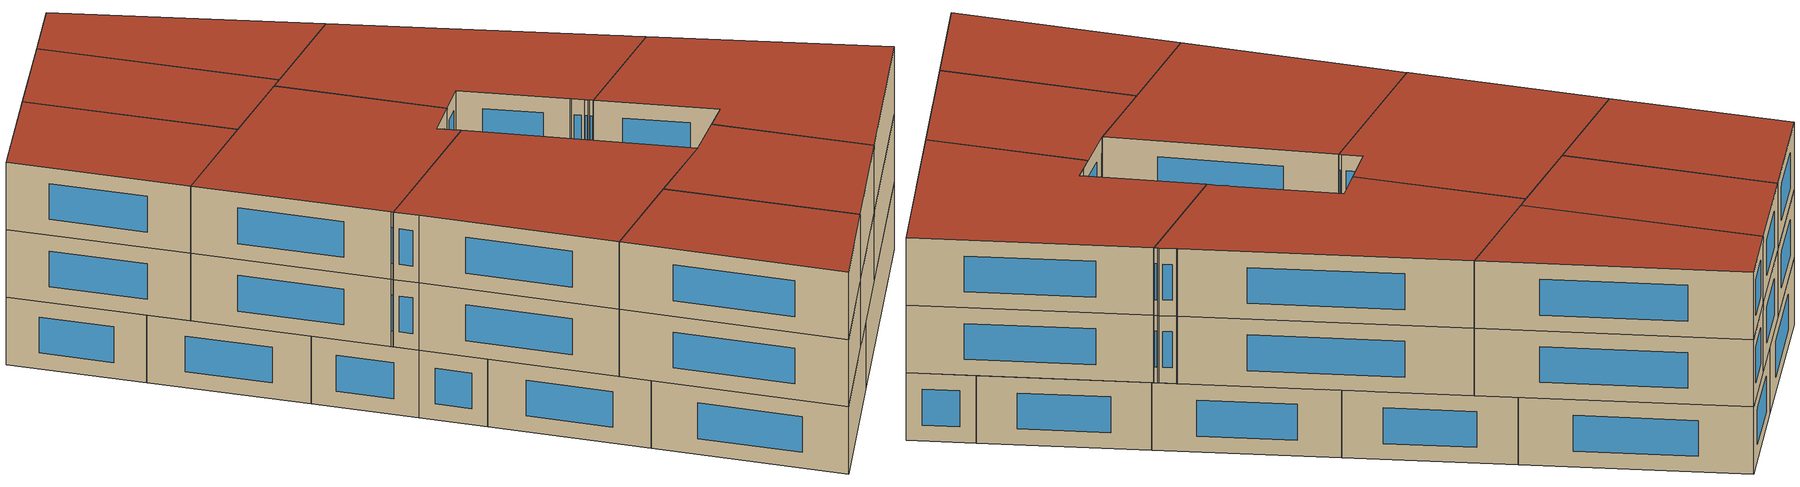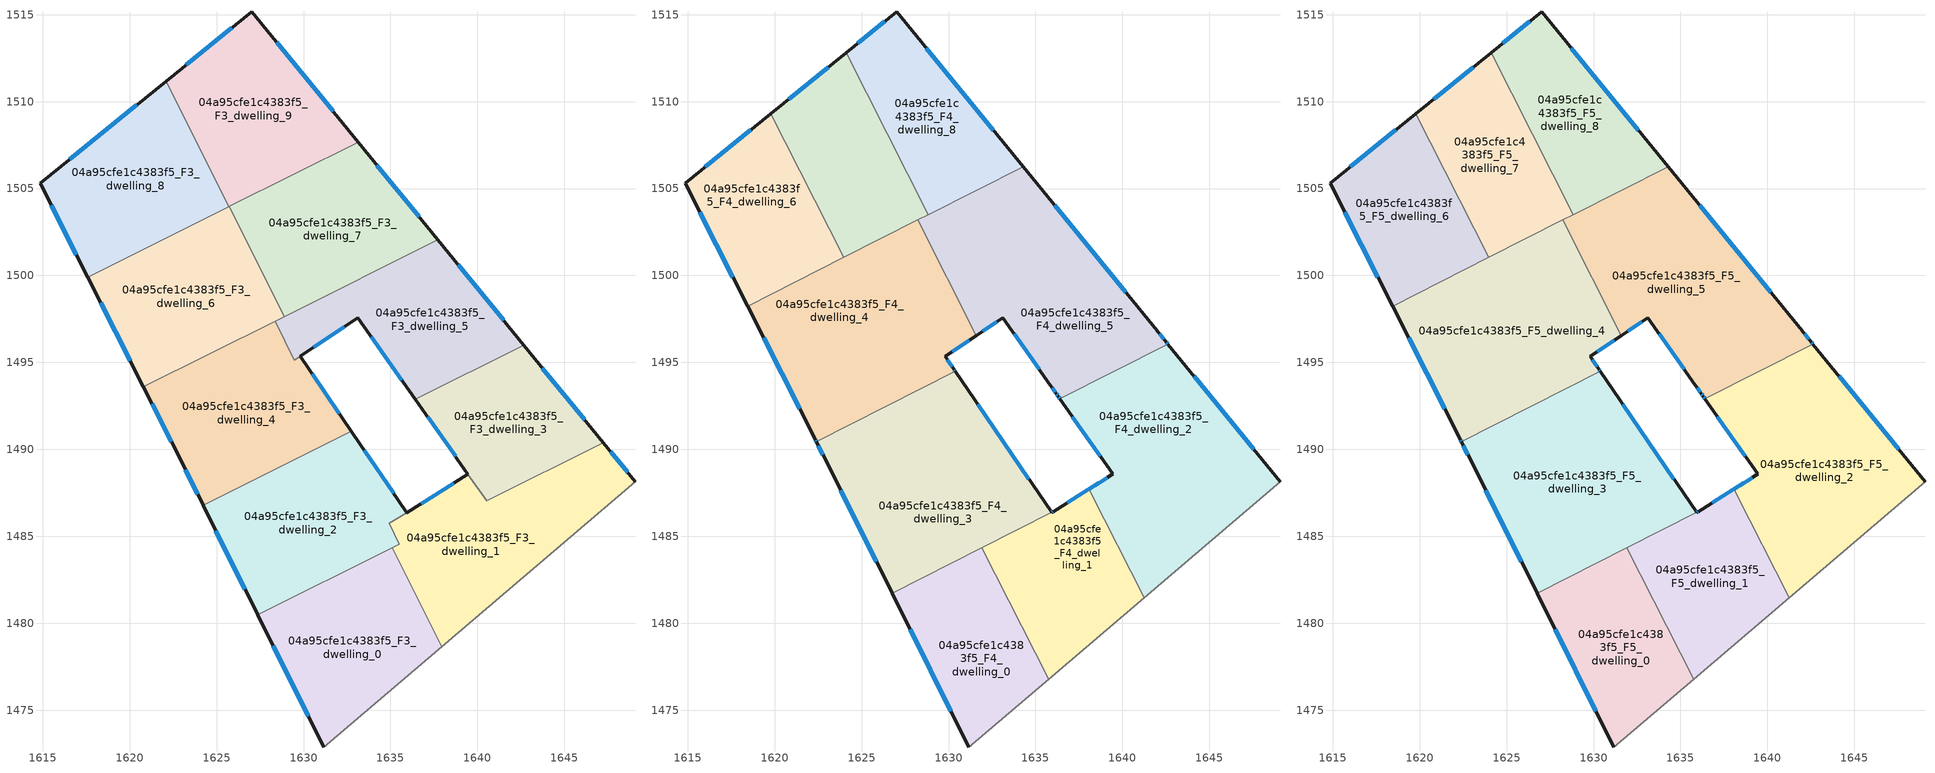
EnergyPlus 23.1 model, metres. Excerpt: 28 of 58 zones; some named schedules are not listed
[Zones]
04a95cfe1c4383f5_F3_dwelling_0
 floor to 04a95cfe1c4383f5_F2_dwelling_0 (EU_floor_Construction): 1635.1,1484.34 1637.94,1478.64 1631.17,1472.86 1627.37,1480.48 z9
 wall outside (EU_wall_Construction): 1627.37,1480.48 1631.17,1472.86 z9:12
 wall to 04a95cfe1c4383f5_F3_dwelling_1 (EU_wall_Construction): 1637.94,1478.64 1635.1,1484.34 z9:12
 wall adiabatic (EU_wall_Construction): 1631.17,1472.86 1637.94,1478.64 z9:12
 wall to 04a95cfe1c4383f5_F3_dwelling_2 (EU_wall_Construction): 1635.1,1484.34 1627.37,1480.48 z9:12
 window (EU_Window_Construction): 1628.27,1478.69 1630.28,1474.65 z9.7:11.3
 ceiling adiabatic (EU_roof_Construction): 1637.94,1478.64 1635.1,1484.34 1632.57,1483.07 1635.76,1476.78 z12
04a95cfe1c4383f5_F3_dwelling_1
 floor to 04a95cfe1c4383f5_F2_dwelling_1 (EU_floor_Construction): 1647.24,1490.39 1649.07,1488.15 1637.94,1478.64 1635.1,1484.34 1635.52,1484.54 1634.93,1485.74 1639.46,1488.58 1640.53,1487.04 z9
 wall outside (EU_wall_Construction): 1649.07,1488.15 1647.24,1490.39 / 1639.46,1488.58 1635.93,1486.36 z9:12
 wall to 04a95cfe1c4383f5_F3_dwelling_3 (EU_wall_Construction): 1647.24,1490.39 1640.53,1487.04 1639.46,1488.58 z9:12
 wall adiabatic (EU_wall_Construction): 1637.94,1478.64 1649.07,1488.15 z9:12
 wall to 04a95cfe1c4383f5_F3_dwelling_2 (EU_wall_Construction): 1635.93,1486.36 1634.93,1485.74 1635.52,1484.54 1635.1,1484.34 z9:12
 window (EU_Window_Construction): 1648.64,1488.67 1647.67,1489.86 / 1638.63,1488.06 1636.76,1486.88 z9.7:11.3
04a95cfe1c4383f5_F3_dwelling_2
 floor to 04a95cfe1c4383f5_F2_dwelling_2 (EU_floor_Construction): 1632.74,1491.04 1635.93,1486.36 1634.93,1485.74 1635.53,1484.55 1627.37,1480.48 1624.22,1486.79 z9
 wall outside (EU_wall_Construction): 1635.93,1486.36 1632.74,1491.04 / 1624.22,1486.79 1627.37,1480.48 z9:12
 wall to 04a95cfe1c4383f5_F3_dwelling_4 (EU_wall_Construction): 1632.74,1491.04 1624.22,1486.79 z9:12
 window (EU_Window_Construction): 1635.18,1487.46 1633.49,1489.94 / 1624.96,1485.31 1626.63,1481.96 z9.7:11.3
04a95cfe1c4383f5_F3_dwelling_3
 floor to 04a95cfe1c4383f5_F2_dwelling_3 (EU_floor_Construction): 1642.67,1495.99 1647.24,1490.39 1640.53,1487.04 1636.43,1492.88 z9
 wall outside (EU_wall_Construction): 1647.24,1490.39 1642.67,1495.99 / 1636.43,1492.88 1639.45,1488.58 z9:12
 wall to 04a95cfe1c4383f5_F3_dwelling_5 (EU_wall_Construction): 1642.67,1495.99 1636.43,1492.88 z9:12
 window (EU_Window_Construction): 1646.17,1491.7 1643.74,1494.68 / 1637.14,1491.87 1638.74,1489.59 z9.7:11.3
04a95cfe1c4383f5_F3_dwelling_4
 floor to 04a95cfe1c4383f5_F2_dwelling_4 (EU_floor_Construction): 1629.8,1495.34 1632.74,1491.04 1624.22,1486.79 1622.9,1489.46 1620.79,1493.6 1628.36,1497.37 1629.48,1495.13 z9
 wall outside (EU_wall_Construction): 1632.74,1491.04 1629.8,1495.34 / 1620.79,1493.6 1622.9,1489.46 1624.22,1486.79 z9:12
 wall to 04a95cfe1c4383f5_F3_dwelling_5 (EU_wall_Construction): 1629.8,1495.34 1629.48,1495.13 1628.36,1497.37 z9:12
 wall to 04a95cfe1c4383f5_F3_dwelling_6 (EU_wall_Construction): 1628.36,1497.37 1620.79,1493.6 z9:12
 window (EU_Window_Construction): 1632.05,1492.05 1630.49,1494.33 / 1623.21,1488.83 1623.91,1487.42 / 1621.29,1492.63 1622.4,1490.43 z9.7:11.3
04a95cfe1c4383f5_F3_dwelling_5
 floor to 04a95cfe1c4383f5_F2_dwelling_5 (EU_floor_Construction): 1637.73,1502.05 1642.67,1495.99 1636.43,1492.88 1633.13,1497.56 1629.48,1495.13 1628.36,1497.37 z9
 wall outside (EU_wall_Construction): 1642.67,1495.99 1637.73,1502.05 / 1629.81,1495.35 1633.13,1497.56 1636.43,1492.88 z9:12
 wall to 04a95cfe1c4383f5_F3_dwelling_7 (EU_wall_Construction): 1637.73,1502.05 1628.89,1497.64 z9:12
 wall to 04a95cfe1c4383f5_F3_dwelling_6 (EU_wall_Construction): 1628.89,1497.64 1628.36,1497.37 z9:12
 window (EU_Window_Construction): 1641.51,1497.41 1638.89,1500.62 / 1633.9,1496.46 1635.65,1493.98 / 1630.59,1495.87 1632.35,1497.04 z9.7:11.3
04a95cfe1c4383f5_F3_dwelling_6
 floor to 04a95cfe1c4383f5_F2_dwelling_6 (EU_floor_Construction): 1625.74,1503.97 1628.89,1497.64 1620.79,1493.6 1617.59,1499.91 z9
 wall outside (EU_wall_Construction): 1617.59,1499.91 1620.79,1493.6 z9:12
 wall to 04a95cfe1c4383f5_F3_dwelling_8 (EU_wall_Construction): 1625.7,1503.96 1617.59,1499.91 z9:12
 wall to 04a95cfe1c4383f5_F3_dwelling_7 (EU_wall_Construction): 1628.89,1497.64 1625.74,1503.97 z9:12
 wall to 04a95cfe1c4383f5_F3_dwelling_9 (EU_wall_Construction): 1625.74,1503.97 1625.7,1503.96 z9:12
 window (EU_Window_Construction): 1618.34,1498.43 1620.04,1495.08 z9.7:11.3
04a95cfe1c4383f5_F3_dwelling_7
 floor to 04a95cfe1c4383f5_F2_dwelling_7 (EU_floor_Construction): 1633.15,1507.67 1637.73,1502.05 1628.89,1497.64 1625.74,1503.97 z9
 wall outside (EU_wall_Construction): 1637.73,1502.05 1633.15,1507.67 z9:12
 wall to 04a95cfe1c4383f5_F3_dwelling_9 (EU_wall_Construction): 1633.15,1507.67 1625.74,1503.97 z9:12
 window (EU_Window_Construction): 1636.66,1503.37 1634.22,1506.35 z9.7:11.3
 ceiling adiabatic (EU_roof_Construction): 1637.73,1502.05 1634.29,1506.27 1628.23,1503.19 1630.61,1498.5 1628.89,1497.64 z12
04a95cfe1c4383f5_F3_dwelling_8
 floor to 04a95cfe1c4383f5_F2_dwelling_8 (EU_floor_Construction): 1622.1,1511.18 1625.7,1503.96 1617.59,1499.91 1614.84,1505.31 z9
 wall outside (EU_wall_Construction): 1622.1,1511.18 1614.84,1505.31 1617.59,1499.91 z9:12
 wall to 04a95cfe1c4383f5_F3_dwelling_9 (EU_wall_Construction): 1625.7,1503.96 1622.1,1511.18 z9:12
 window (EU_Window_Construction): 1615.49,1504.04 1616.94,1501.18 / 1620.4,1509.81 1616.55,1506.69 z9.7:11.3
04a95cfe1c4383f5_F3_dwelling_9
 floor to 04a95cfe1c4383f5_F2_dwelling_9 (EU_floor_Construction): 1627.03,1515.17 1633.15,1507.67 1625.7,1503.96 1622.1,1511.18 z9
 wall outside (EU_wall_Construction): 1633.15,1507.67 1627.03,1515.17 1622.1,1511.18 z9:12
 window (EU_Window_Construction): 1625.87,1514.24 1623.26,1512.12 / 1631.71,1509.43 1628.46,1513.41 z9.7:11.3
04a95cfe1c4383f5_F4_dwelling_0
 floor to 04a95cfe1c4383f5_F3_dwelling_0 (EU_floor_Construction): 1632.57,1483.07 1635.76,1476.78 1631.17,1472.86 1627.37,1480.48 z12
 floor to 04a95cfe1c4383f5_F3_dwelling_2 (EU_floor_Construction): 1631.93,1484.34 1632.57,1483.07 1627.37,1480.48 1626.76,1481.72 z12
 wall outside (EU_wall_Construction): 1626.76,1481.72 1631.17,1472.86 z12:15
 wall to 04a95cfe1c4383f5_F4_dwelling_1 (EU_wall_Construction): 1635.76,1476.78 1631.93,1484.34 z12:15
 wall adiabatic (EU_wall_Construction): 1631.17,1472.86 1635.76,1476.78 z12:15
 wall to 04a95cfe1c4383f5_F4_dwelling_3 (EU_wall_Construction): 1631.93,1484.34 1626.76,1481.72 z12:15
 window (EU_Window_Construction): 1627.79,1479.64 1630.14,1474.94 z12.7:14.3
04a95cfe1c4383f5_F4_dwelling_1
 floor to 04a95cfe1c4383f5_F3_dwelling_1 (EU_floor_Construction): 1638.86,1488.2 1638.09,1487.71 1638.19,1487.51 1641.25,1481.47 1637.94,1478.64 1635.1,1484.34 1635.52,1484.54 1634.93,1485.74 z12
 floor to 04a95cfe1c4383f5_F3_dwelling_2 (EU_floor_Construction): 1635.93,1486.37 1634.93,1485.74 1635.52,1484.54 1632.57,1483.07 1631.93,1484.34 z12
 floor adiabatic (EU_floor_Construction): 1635.52,1484.54 1635.1,1484.34 1637.94,1478.64 1635.76,1476.78 1632.57,1483.07 z12
 wall outside (EU_wall_Construction): 1638.09,1487.71 1639.46,1488.57 / 1639.46,1488.58 1636.02,1486.42 1635.93,1486.36 z12:15
 wall adiabatic (EU_wall_Construction): 1635.76,1476.78 1641.25,1481.47 z12:15
 wall to 04a95cfe1c4383f5_F4_dwelling_2 (EU_wall_Construction): 1641.25,1481.47 1638.19,1487.51 1638.09,1487.71 z12:15
 wall to 04a95cfe1c4383f5_F4_dwelling_3 (EU_wall_Construction): 1635.93,1486.37 1631.93,1484.34 z12:15
 window (EU_Window_Construction): 1638.41,1487.91 1639.14,1488.37 / 1636,1486.41 1635.95,1486.38 / 1638.65,1488.07 1636.83,1486.92 z12.7:14.3
04a95cfe1c4383f5_F4_dwelling_2
 floor to 04a95cfe1c4383f5_F3_dwelling_1 (EU_floor_Construction): 1647.24,1490.39 1649.07,1488.15 1641.25,1481.47 1638.19,1487.51 1638.09,1487.71 1638.88,1488.21 1639.46,1488.58 1640.53,1487.04 z12
 floor to 04a95cfe1c4383f5_F3_dwelling_3 (EU_floor_Construction): 1642.67,1495.99 1647.24,1490.39 1640.53,1487.04 1636.43,1492.88 z12
 floor to 04a95cfe1c4383f5_F3_dwelling_5 (EU_floor_Construction): 1642.62,1496.05 1642.67,1495.99 1636.43,1492.88 1636.41,1492.9 z12
 wall outside (EU_wall_Construction): 1636.41,1492.9 1639.45,1488.58 1638.09,1487.71 / 1649.07,1488.15 1642.62,1496.05 z12:15
 wall to 04a95cfe1c4383f5_F4_dwelling_5 (EU_wall_Construction): 1642.62,1496.05 1636.41,1492.9 z12:15
 wall adiabatic (EU_wall_Construction): 1641.25,1481.47 1649.07,1488.15 z12:15
 window (EU_Window_Construction): 1639.13,1488.38 1638.41,1487.92 / 1637.13,1491.89 1638.74,1489.6 / 1647.55,1490.01 1644.14,1494.2 z12.7:14.3
04a95cfe1c4383f5_F4_dwelling_3
 floor to 04a95cfe1c4383f5_F3_dwelling_4 (EU_floor_Construction): 1630.38,1494.5 1632.74,1491.04 1624.23,1486.8 1622.9,1489.46 1622.4,1490.45 z12
 floor to 04a95cfe1c4383f5_F3_dwelling_2 (EU_floor_Construction): 1632.74,1491.04 1635.93,1486.37 1626.76,1481.72 1624.23,1486.8 z12
 wall outside (EU_wall_Construction): 1622.4,1490.45 1622.9,1489.46 1626.76,1481.72 / 1635.93,1486.37 1630.38,1494.5 z12:15
 wall to 04a95cfe1c4383f5_F4_dwelling_4 (EU_wall_Construction): 1630.38,1494.5 1622.4,1490.45 z12:15
 window (EU_Window_Construction): 1622.51,1490.21 1622.78,1489.69 / 1634.63,1488.28 1631.69,1492.59 / 1623.8,1487.64 1625.85,1483.54 z12.7:14.3
04a95cfe1c4383f5_F4_dwelling_4
 floor to 04a95cfe1c4383f5_F3_dwelling_6 (EU_floor_Construction): 1626.55,1502.34 1628.89,1497.64 1620.79,1493.6 1618.44,1498.23 z12
 floor to 04a95cfe1c4383f5_F3_dwelling_4 (EU_floor_Construction): 1628.36,1497.37 1629.48,1495.13 1629.8,1495.34 1630.33,1494.58 1630.35,1494.54 1630.38,1494.5 1622.4,1490.45 1622.35,1490.53 1620.79,1493.6 z12
 floor to 04a95cfe1c4383f5_F3_dwelling_5 (EU_floor_Construction): 1630.61,1498.5 1631.6,1496.54 1629.48,1495.13 1628.36,1497.37 z12
 floor to 04a95cfe1c4383f5_F3_dwelling_7 (EU_floor_Construction): 1628.23,1503.19 1630.61,1498.5 1628.89,1497.64 1626.55,1502.34 z12
 wall outside (EU_wall_Construction): 1618.44,1498.23 1622.35,1490.53 1622.4,1490.45 / 1630.38,1494.5 1630.33,1494.58 1629.8,1495.34 1631.6,1496.54 z12:15
 wall to 04a95cfe1c4383f5_F4_dwelling_5 (EU_wall_Construction): 1631.6,1496.54 1628.23,1503.19 z12:15
 wall to 04a95cfe1c4383f5_F4_dwelling_6 (EU_wall_Construction): 1623.99,1501.04 1618.44,1498.23 z12:15
 wall to 04a95cfe1c4383f5_F4_dwelling_7 (EU_wall_Construction): 1628.23,1503.19 1623.99,1501.04 z12:15
 window (EU_Window_Construction): 1619.36,1496.42 1621.43,1492.34 / 1630.23,1495.63 1631.18,1496.26 / 1630.2,1494.76 1629.93,1495.16 / 1630.37,1494.52 1630.34,1494.56 / 1622.36,1490.51 1622.39,1490.47 z12.7:14.3
04a95cfe1c4383f5_F4_dwelling_5
 floor to 04a95cfe1c4383f5_F3_dwelling_5 (EU_floor_Construction): 1637.73,1502.05 1642.62,1496.05 1636.41,1492.9 1633.13,1497.56 1631.6,1496.54 1630.61,1498.5 z12
 floor adiabatic (EU_floor_Construction): 1634.29,1506.27 1637.73,1502.05 1630.61,1498.5 1628.23,1503.19 z12
 wall outside (EU_wall_Construction): 1631.6,1496.54 1633.13,1497.56 1635.86,1493.69 1635.89,1493.64 1636.21,1493.19 1636.29,1493.07 1636.32,1493.03 1636.41,1492.9 / 1642.62,1496.05 1642.53,1496.17 1642.49,1496.21 1642.04,1496.77 1642.01,1496.81 1634.29,1506.27 z12:15
 wall to 04a95cfe1c4383f5_F4_dwelling_8 (EU_wall_Construction): 1634.29,1506.27 1628.83,1503.5 z12:15
 wall to 04a95cfe1c4383f5_F4_dwelling_7 (EU_wall_Construction): 1628.83,1503.5 1628.23,1503.19 z12:15
 window (EU_Window_Construction): 1636.23,1493.16 1636.27,1493.1 / 1635.96,1493.54 1636.13,1493.3 / 1633.77,1496.65 1635.22,1494.6 / 1631.96,1496.78 1632.77,1497.32 / 1640.19,1499.03 1636.1,1504.05 / 1642.39,1496.34 1642.15,1496.64 / 1642.6,1496.08 1642.55,1496.14 / 1636.34,1493 1636.39,1492.93 z12.7:14.3
04a95cfe1c4383f5_F4_dwelling_6
 floor to 04a95cfe1c4383f5_F3_dwelling_8 (EU_floor_Construction): 1619.79,1509.31 1623.15,1502.69 1617.59,1499.91 1614.84,1505.31 z12
 floor to 04a95cfe1c4383f5_F3_dwelling_6 (EU_floor_Construction): 1623.15,1502.69 1623.99,1501.04 1618.44,1498.23 1617.59,1499.91 z12
 wall outside (EU_wall_Construction): 1619.79,1509.31 1614.84,1505.31 1618.44,1498.23 z12:15
 wall to 04a95cfe1c4383f5_F4_dwelling_7 (EU_wall_Construction): 1623.99,1501.04 1619.79,1509.31 z12:15
 window (EU_Window_Construction): 1615.69,1503.65 1617.6,1499.89 / 1618.63,1508.37 1616,1506.25 z12.7:14.3
04a95cfe1c4383f5_F4_dwelling_7
 floor to 04a95cfe1c4383f5_F3_dwelling_9 (EU_floor_Construction): 1624.11,1512.81 1628.01,1505.11 1625.7,1503.96 1622.1,1511.18 z12
 floor to 04a95cfe1c4383f5_F3_dwelling_8 (EU_floor_Construction): 1622.1,1511.18 1625.7,1503.96 1623.15,1502.69 1619.79,1509.31 z12
 floor to 04a95cfe1c4383f5_F3_dwelling_6 (EU_floor_Construction): 1625.74,1503.97 1626.55,1502.34 1623.99,1501.04 1623.15,1502.69 z12
 floor to 04a95cfe1c4383f5_F3_dwelling_7 (EU_floor_Construction): 1628.01,1505.11 1628.83,1503.5 1626.55,1502.34 1625.74,1503.97 z12
 wall outside (EU_wall_Construction): 1624.1,1512.81 1619.79,1509.31 z12:15
 wall to 04a95cfe1c4383f5_F4_dwelling_8 (EU_wall_Construction): 1628.83,1503.5 1624.1,1512.81 z12:15
 window (EU_Window_Construction): 1623.09,1511.99 1620.8,1510.13 z12.7:14.3
04a95cfe1c4383f5_F4_dwelling_8
 floor to 04a95cfe1c4383f5_F3_dwelling_7 (EU_floor_Construction): 1633.15,1507.67 1634.29,1506.27 1628.83,1503.5 1628.01,1505.11 z12
 floor to 04a95cfe1c4383f5_F3_dwelling_9 (EU_floor_Construction): 1627.03,1515.17 1633.15,1507.67 1628.01,1505.11 1624.11,1512.81 z12
 wall outside (EU_wall_Construction): 1634.29,1506.27 1627.03,1515.17 1624.1,1512.81 z12:15
 window (EU_Window_Construction): 1626.34,1514.62 1624.79,1513.36 / 1632.58,1508.36 1628.73,1513.08 z12.7:14.3
04a95cfe1c4383f5_F5_dwelling_0
 floor to 04a95cfe1c4383f5_F4_dwelling_0 (EU_floor_Construction): 1631.93,1484.34 1635.76,1476.78 1631.17,1472.86 1626.76,1481.72 z15
 wall outside (EU_wall_Construction): 1626.76,1481.72 1631.17,1472.86 z15:18
 wall to 04a95cfe1c4383f5_F5_dwelling_1 (EU_wall_Construction): 1635.76,1476.78 1631.93,1484.34 z15:18
 wall adiabatic (EU_wall_Construction): 1631.17,1472.86 1635.76,1476.78 z15:18
 wall to 04a95cfe1c4383f5_F5_dwelling_3 (EU_wall_Construction): 1631.93,1484.34 1626.76,1481.72 z15:18
 window (EU_Window_Construction): 1627.79,1479.64 1630.14,1474.94 z15.7:17.3
 roof outside (EU_roof_Construction): 1635.76,1476.78 1631.93,1484.34 1626.76,1481.72 1631.17,1472.86 z18
04a95cfe1c4383f5_F5_dwelling_1
 floor to 04a95cfe1c4383f5_F4_dwelling_1 (EU_floor_Construction): 1639.46,1488.58 1638.09,1487.71 1638.19,1487.51 1641.25,1481.47 1635.76,1476.78 1631.93,1484.34 1635.93,1486.36 1636.02,1486.42 z15
 wall outside (EU_wall_Construction): 1639.46,1488.57 1638.09,1487.71 / 1639.46,1488.58 1636.02,1486.42 1635.93,1486.36 z15:18
 wall adiabatic (EU_wall_Construction): 1635.76,1476.78 1641.25,1481.47 z15:18
 wall to 04a95cfe1c4383f5_F5_dwelling_2 (EU_wall_Construction): 1641.25,1481.47 1638.19,1487.51 1638.09,1487.71 z15:18
 wall to 04a95cfe1c4383f5_F5_dwelling_3 (EU_wall_Construction): 1635.93,1486.37 1631.93,1484.34 z15:18
 window (EU_Window_Construction): 1639.14,1488.37 1638.41,1487.91 / 1636,1486.41 1635.95,1486.38 / 1638.65,1488.07 1636.83,1486.92 z15.7:17.3
 roof outside (EU_roof_Construction): 1641.25,1481.47 1638.19,1487.51 1638.09,1487.71 1639.46,1488.58 1636.02,1486.42 1635.93,1486.36 1631.93,1484.34 1635.76,1476.78 z18
04a95cfe1c4383f5_F5_dwelling_2
 floor to 04a95cfe1c4383f5_F4_dwelling_2 (EU_floor_Construction): 1642.62,1496.05 1649.07,1488.15 1641.25,1481.47 1638.19,1487.51 1638.09,1487.71 1639.45,1488.58 1636.41,1492.9 z15
 wall outside (EU_wall_Construction): 1636.41,1492.9 1639.45,1488.58 1638.09,1487.71 / 1649.07,1488.15 1642.62,1496.05 z15:18
 wall to 04a95cfe1c4383f5_F5_dwelling_5 (EU_wall_Construction): 1642.62,1496.05 1636.41,1492.9 z15:18
 wall adiabatic (EU_wall_Construction): 1641.25,1481.47 1649.07,1488.15 z15:18
 window (EU_Window_Construction): 1639.13,1488.38 1638.41,1487.92 / 1637.13,1491.89 1638.74,1489.6 / 1647.55,1490.01 1644.14,1494.2 z15.7:17.3
 roof outside (EU_roof_Construction): 1649.07,1488.15 1642.62,1496.05 1636.41,1492.9 1639.45,1488.58 1638.09,1487.71 1638.19,1487.51 1641.25,1481.47 z18
04a95cfe1c4383f5_F5_dwelling_3
 floor to 04a95cfe1c4383f5_F4_dwelling_3 (EU_floor_Construction): 1630.38,1494.5 1635.93,1486.37 1626.76,1481.72 1622.9,1489.46 1622.4,1490.45 z15
 wall outside (EU_wall_Construction): 1622.4,1490.45 1622.9,1489.46 1626.76,1481.72 / 1635.93,1486.37 1630.38,1494.5 z15:18
 wall to 04a95cfe1c4383f5_F5_dwelling_4 (EU_wall_Construction): 1630.38,1494.5 1622.4,1490.45 z15:18
 window (EU_Window_Construction): 1622.51,1490.21 1622.78,1489.69 / 1634.63,1488.28 1631.69,1492.59 / 1623.8,1487.64 1625.85,1483.54 z15.7:17.3
 roof outside (EU_roof_Construction): 1635.93,1486.37 1630.38,1494.5 1622.4,1490.45 1622.9,1489.46 1626.76,1481.72 z18
04a95cfe1c4383f5_F5_dwelling_4
 floor to 04a95cfe1c4383f5_F4_dwelling_4 (EU_floor_Construction): 1628.23,1503.19 1631.6,1496.54 1629.8,1495.34 1630.33,1494.58 1630.38,1494.5 1622.4,1490.45 1622.35,1490.53 1618.44,1498.23 z15
 wall outside (EU_wall_Construction): 1618.44,1498.23 1622.35,1490.53 1622.4,1490.45 / 1630.38,1494.5 1630.33,1494.58 1629.8,1495.34 1631.6,1496.54 z15:18
 wall to 04a95cfe1c4383f5_F5_dwelling_5 (EU_wall_Construction): 1631.6,1496.54 1628.23,1503.19 z15:18
 wall to 04a95cfe1c4383f5_F5_dwelling_6 (EU_wall_Construction): 1623.99,1501.04 1618.44,1498.23 z15:18
 wall to 04a95cfe1c4383f5_F5_dwelling_7 (EU_wall_Construction): 1628.23,1503.19 1623.99,1501.04 z15:18
 window (EU_Window_Construction): 1619.36,1496.42 1621.43,1492.34 / 1630.23,1495.63 1631.18,1496.26 / 1630.2,1494.76 1629.93,1495.16 / 1630.37,1494.52 1630.34,1494.56 / 1622.36,1490.51 1622.39,1490.47 z15.7:17.3
 roof outside (EU_roof_Construction): 1630.38,1494.5 1630.33,1494.58 1629.8,1495.34 1631.6,1496.54 1628.23,1503.19 1618.44,1498.23 1622.35,1490.53 1622.4,1490.45 z18
04a95cfe1c4383f5_F5_dwelling_5
 floor to 04a95cfe1c4383f5_F4_dwelling_5 (EU_floor_Construction): 1634.29,1506.27 1642.01,1496.81 1642.04,1496.77 1642.49,1496.21 1642.53,1496.17 1642.62,1496.05 1636.41,1492.9 1636.32,1493.03 1636.29,1493.07 1636.21,1493.19 1635.89,1493.64 1635.86,1493.69 1633.13,1497.56 1631.6,1496.54 1628.23,1503.19 z15
 wall outside (EU_wall_Construction): 1631.6,1496.54 1633.13,1497.56 1635.86,1493.69 1635.89,1493.64 1636.21,1493.19 1636.29,1493.07 1636.32,1493.03 1636.41,1492.9 / 1642.62,1496.05 1642.53,1496.17 1642.49,1496.21 1642.04,1496.77 1642.01,1496.81 1634.29,1506.27 z15:18
 wall to 04a95cfe1c4383f5_F5_dwelling_8 (EU_wall_Construction): 1634.29,1506.27 1628.83,1503.5 z15:18
 wall to 04a95cfe1c4383f5_F5_dwelling_7 (EU_wall_Construction): 1628.83,1503.5 1628.23,1503.19 z15:18
 window (EU_Window_Construction): 1636.23,1493.16 1636.27,1493.1 / 1635.96,1493.54 1636.13,1493.3 / 1633.77,1496.65 1635.22,1494.6 / 1631.96,1496.78 1632.77,1497.32 / 1640.19,1499.03 1636.1,1504.05 / 1642.39,1496.34 1642.15,1496.64 / 1642.6,1496.08 1642.55,1496.14 / 1636.34,1493 1636.39,1492.93 z15.7:17.3
 roof outside (EU_roof_Construction): 1642.62,1496.05 1642.53,1496.17 1642.49,1496.21 1642.04,1496.77 1642.01,1496.81 1634.29,1506.27 1628.23,1503.19 1631.6,1496.54 1633.13,1497.56 1635.86,1493.69 1635.89,1493.64 1636.21,1493.19 1636.29,1493.07 1636.32,1493.03 1636.41,1492.9 z18
04a95cfe1c4383f5_F5_dwelling_6
 floor to 04a95cfe1c4383f5_F4_dwelling_6 (EU_floor_Construction): 1619.79,1509.31 1623.99,1501.04 1618.44,1498.23 1614.84,1505.31 z15
 wall outside (EU_wall_Construction): 1619.79,1509.31 1614.84,1505.31 1618.44,1498.23 z15:18
 wall to 04a95cfe1c4383f5_F5_dwelling_7 (EU_wall_Construction): 1623.99,1501.04 1619.79,1509.31 z15:18
 window (EU_Window_Construction): 1615.69,1503.65 1617.6,1499.89 / 1618.63,1508.37 1616,1506.25 z15.7:17.3
 roof outside (EU_roof_Construction): 1623.99,1501.04 1619.79,1509.31 1614.84,1505.31 1618.44,1498.23 z18
04a95cfe1c4383f5_F5_dwelling_7
 floor to 04a95cfe1c4383f5_F4_dwelling_7 (EU_floor_Construction): 1624.1,1512.81 1628.83,1503.5 1623.99,1501.04 1619.79,1509.31 z15
 wall outside (EU_wall_Construction): 1624.1,1512.81 1619.79,1509.31 z15:18
 wall to 04a95cfe1c4383f5_F5_dwelling_8 (EU_wall_Construction): 1628.83,1503.5 1624.1,1512.81 z15:18
 window (EU_Window_Construction): 1623.09,1511.99 1620.8,1510.13 z15.7:17.3
 roof outside (EU_roof_Construction): 1628.83,1503.5 1624.1,1512.81 1619.79,1509.31 1623.99,1501.04 z18
04a95cfe1c4383f5_F5_dwelling_8
 floor to 04a95cfe1c4383f5_F4_dwelling_8 (EU_floor_Construction): 1627.03,1515.17 1634.29,1506.27 1628.83,1503.5 1624.1,1512.81 z15
 wall outside (EU_wall_Construction): 1634.29,1506.27 1627.03,1515.17 1624.1,1512.81 z15:18
 window (EU_Window_Construction): 1626.34,1514.62 1624.79,1513.36 / 1632.58,1508.36 1628.73,1513.08 z15.7:17.3
 roof outside (EU_roof_Construction): 1634.29,1506.27 1627.03,1515.17 1624.1,1512.81 1628.83,1503.5 z18
[Building]
EU S2 Campaign: North Axis=0; Terrain=City; Solar Distribution=FullExterior
[Site:Location]
Budapest.Ferenc.Liszt.Intl.AP: Latitude=47.437; Longitude=19.256; Time Zone=1; Elevation=185
[SizingPeriod:WeatherFileDays]
AnnualSizingPeriod: Begin Month=1; Begin Day of Month=1; End Month=12; End Day of Month=31; Day of Week for Start Day=Monday; Use Weather File Daylight Saving Period=No; Use Weather File Rain and Snow Indicators=No
[MATERIAL]
EU_InternalMass_Material: Roughness=MediumRough; Thickness=0.1; Conductivity=1; Density=1800; Specific Heat=900; Thermal Absorptance=0.9; Solar Absorptance=0.7; Visible Absorptance=0.7
[MATERIAL:NOMASS] Roughness=MediumRough; Thermal Absorptance=0.9; Solar Absorptance=0.7; Visible Absorptance=0.7
Name | Thermal Resistance
EU_wall_NoMass | 0.832559
EU_roof_NoMass | 1.39638
EU_floor_NoMass | 0.872794
[WINDOWMATERIAL:SIMPLEGLAZINGSYSTEM]
EU_Window_SimpleGlazing: UFactor=2.79869; Solar Heat Gain Coefficient=0.75; Visible Transmittance=0.75
[CONSTRUCTION]
EU_wall_Construction: EU_wall_NoMass
EU_roof_Construction: EU_roof_NoMass
EU_floor_Construction: EU_floor_NoMass
EU_Window_Construction: EU_Window_SimpleGlazing
EU_InternalMass_Construction: EU_InternalMass_Material
[ZONE] Type=1; Multiplier=1; Ceiling Height=autocalculate; Floor Area=autocalculate; Part of Total Floor Area=Yes
Name | Volume
04a95cfe1c4383f5_F3_dwelling_0 | 192.785
04a95cfe1c4383f5_F4_dwelling_0; 04a95cfe1c4383f5_F5_dwelling_0 | 160.664
04a95cfe1c4383f5_F3_dwelling_1 | 218.961
04a95cfe1c4383f5_F4_dwelling_1 | 161.471
04a95cfe1c4383f5_F5_dwelling_1 | 161.407
04a95cfe1c4383f5_F3_dwelling_2 | 206.323
04a95cfe1c4383f5_F4_dwelling_2; 04a95cfe1c4383f5_F5_dwelling_2 | 282.675
04a95cfe1c4383f5_F3_dwelling_3 | 153.13
04a95cfe1c4383f5_F4_dwelling_3; 04a95cfe1c4383f5_F5_dwelling_3 | 281.425
04a95cfe1c4383f5_F3_dwelling_4 | 204.238
04a95cfe1c4383f5_F4_dwelling_4; 04a95cfe1c4383f5_F5_dwelling_4 | 280.115
04a95cfe1c4383f5_F3_dwelling_5 | 181.41
04a95cfe1c4383f5_F4_dwelling_5; 04a95cfe1c4383f5_F5_dwelling_5 | 279.687
04a95cfe1c4383f5_F3_dwelling_6 | 192.795
04a95cfe1c4383f5_F4_dwelling_6; 04a95cfe1c4383f5_F5_dwelling_6 | 160.655
04a95cfe1c4383f5_F3_dwelling_7 | 192.791
04a95cfe1c4383f5_F4_dwelling_7; 04a95cfe1c4383f5_F5_dwelling_7 | 160.661
04a95cfe1c4383f5_F3_dwelling_8 | 192.802
04a95cfe1c4383f5_F4_dwelling_8; 04a95cfe1c4383f5_F5_dwelling_8 | 160.678
04a95cfe1c4383f5_F3_dwelling_9 | 192.799
[INTERNALMASS] Construction=EU_InternalMass_Construction
Name | Zone or ZoneList | Surface Area
04a95cfe1c4383f5_F3_dwelling_0_EU_InternalMass | 04a95cfe1c4383f5_F3_dwelling_0 | 64.2619
04a95cfe1c4383f5_F3_dwelling_1_EU_InternalMass | 04a95cfe1c4383f5_F3_dwelling_1 | 72.9837
04a95cfe1c4383f5_F3_dwelling_2_EU_InternalMass | 04a95cfe1c4383f5_F3_dwelling_2 | 68.7762
04a95cfe1c4383f5_F3_dwelling_3_EU_InternalMass | 04a95cfe1c4383f5_F3_dwelling_3 | 51.0444
04a95cfe1c4383f5_F3_dwelling_4_EU_InternalMass | 04a95cfe1c4383f5_F3_dwelling_4 | 68.0792
04a95cfe1c4383f5_F3_dwelling_5_EU_InternalMass | 04a95cfe1c4383f5_F3_dwelling_5 | 60.4685
04a95cfe1c4383f5_F3_dwelling_6_EU_InternalMass | 04a95cfe1c4383f5_F3_dwelling_6 | 64.2647
04a95cfe1c4383f5_F3_dwelling_7_EU_InternalMass | 04a95cfe1c4383f5_F3_dwelling_7 | 64.2639
04a95cfe1c4383f5_F3_dwelling_8_EU_InternalMass | 04a95cfe1c4383f5_F3_dwelling_8 | 64.2675
04a95cfe1c4383f5_F3_dwelling_9_EU_InternalMass | 04a95cfe1c4383f5_F3_dwelling_9 | 64.2663
04a95cfe1c4383f5_F4_dwelling_0_EU_InternalMass | 04a95cfe1c4383f5_F4_dwelling_0 | 53.5544
04a95cfe1c4383f5_F4_dwelling_1_EU_InternalMass | 04a95cfe1c4383f5_F4_dwelling_1 | 53.8289
04a95cfe1c4383f5_F4_dwelling_2_EU_InternalMass | 04a95cfe1c4383f5_F4_dwelling_2 | 94.2209
04a95cfe1c4383f5_F4_dwelling_3_EU_InternalMass | 04a95cfe1c4383f5_F4_dwelling_3 | 93.806
04a95cfe1c4383f5_F4_dwelling_4_EU_InternalMass | 04a95cfe1c4383f5_F4_dwelling_4 | 93.3695
04a95cfe1c4383f5_F4_dwelling_5_EU_InternalMass | 04a95cfe1c4383f5_F4_dwelling_5 | 93.2325
04a95cfe1c4383f5_F4_dwelling_6_EU_InternalMass | 04a95cfe1c4383f5_F4_dwelling_6 | 53.5516
04a95cfe1c4383f5_F4_dwelling_7_EU_InternalMass | 04a95cfe1c4383f5_F4_dwelling_7 | 53.5538
04a95cfe1c4383f5_F4_dwelling_8_EU_InternalMass | 04a95cfe1c4383f5_F4_dwelling_8 | 53.5591
04a95cfe1c4383f5_F5_dwelling_0_EU_InternalMass | 04a95cfe1c4383f5_F5_dwelling_0 | 53.5544
04a95cfe1c4383f5_F5_dwelling_1_EU_InternalMass | 04a95cfe1c4383f5_F5_dwelling_1 | 53.8289
04a95cfe1c4383f5_F5_dwelling_2_EU_InternalMass | 04a95cfe1c4383f5_F5_dwelling_2 | 94.2209
04a95cfe1c4383f5_F5_dwelling_3_EU_InternalMass | 04a95cfe1c4383f5_F5_dwelling_3 | 93.806
04a95cfe1c4383f5_F5_dwelling_4_EU_InternalMass | 04a95cfe1c4383f5_F5_dwelling_4 | 93.3695
04a95cfe1c4383f5_F5_dwelling_5_EU_InternalMass | 04a95cfe1c4383f5_F5_dwelling_5 | 93.2325
04a95cfe1c4383f5_F5_dwelling_6_EU_InternalMass | 04a95cfe1c4383f5_F5_dwelling_6 | 53.5516
04a95cfe1c4383f5_F5_dwelling_7_EU_InternalMass | 04a95cfe1c4383f5_F5_dwelling_7 | 53.5538
04a95cfe1c4383f5_F5_dwelling_8_EU_InternalMass | 04a95cfe1c4383f5_F5_dwelling_8 | 53.5591
[OTHEREQUIPMENT] Fuel Type=Electricity; Design Level Calculation Method=Watts/Area; Power per Zone Floor Area=1; Fraction Latent=0; Fraction Radiant=0; Fraction Lost=0; Carbon Dioxide Generation Rate=0; EndUse Subcategory=EU_Step8_InternalGains
Name | Zone or ZoneList or Space or SpaceList | Schedule
EU_Step8_InternalGain_04a95cfe1c4383f5_F3_dwelling_0_f000 | 04a95cfe1c4383f5_F3_dwelling_0 | EU_Step8_GainSchedule_04a95cfe1c4383f5_F3_dwelling_0_f000
EU_Step8_InternalGain_04a95cfe1c4383f5_F3_dwelling_1_f000 | 04a95cfe1c4383f5_F3_dwelling_1 | EU_Step8_GainSchedule_04a95cfe1c4383f5_F3_dwelling_1_f000
EU_Step8_InternalGain_04a95cfe1c4383f5_F3_dwelling_2_f000 | 04a95cfe1c4383f5_F3_dwelling_2 | EU_Step8_GainSchedule_04a95cfe1c4383f5_F3_dwelling_2_f000
EU_Step8_InternalGain_04a95cfe1c4383f5_F3_dwelling_3_f000 | 04a95cfe1c4383f5_F3_dwelling_3 | EU_Step8_GainSchedule_04a95cfe1c4383f5_F3_dwelling_3_f000
EU_Step8_InternalGain_04a95cfe1c4383f5_F3_dwelling_4_f000 | 04a95cfe1c4383f5_F3_dwelling_4 | EU_Step8_GainSchedule_04a95cfe1c4383f5_F3_dwelling_4_f000
EU_Step8_InternalGain_04a95cfe1c4383f5_F3_dwelling_5_f000 | 04a95cfe1c4383f5_F3_dwelling_5 | EU_Step8_GainSchedule_04a95cfe1c4383f5_F3_dwelling_5_f000
EU_Step8_InternalGain_04a95cfe1c4383f5_F3_dwelling_6_f000 | 04a95cfe1c4383f5_F3_dwelling_6 | EU_Step8_GainSchedule_04a95cfe1c4383f5_F3_dwelling_6_f000
EU_Step8_InternalGain_04a95cfe1c4383f5_F3_dwelling_7_f000 | 04a95cfe1c4383f5_F3_dwelling_7 | EU_Step8_GainSchedule_04a95cfe1c4383f5_F3_dwelling_7_f000
EU_Step8_InternalGain_04a95cfe1c4383f5_F3_dwelling_8_f000 | 04a95cfe1c4383f5_F3_dwelling_8 | EU_Step8_GainSchedule_04a95cfe1c4383f5_F3_dwelling_8_f000
EU_Step8_InternalGain_04a95cfe1c4383f5_F3_dwelling_9_f000 | 04a95cfe1c4383f5_F3_dwelling_9 | EU_Step8_GainSchedule_04a95cfe1c4383f5_F3_dwelling_9_f000
EU_Step8_InternalGain_04a95cfe1c4383f5_F4_dwelling_0_f000 | 04a95cfe1c4383f5_F4_dwelling_0 | EU_Step8_GainSchedule_04a95cfe1c4383f5_F4_dwelling_0_f000
EU_Step8_InternalGain_04a95cfe1c4383f5_F4_dwelling_1_f000 | 04a95cfe1c4383f5_F4_dwelling_1 | EU_Step8_GainSchedule_04a95cfe1c4383f5_F4_dwelling_1_f000
EU_Step8_InternalGain_04a95cfe1c4383f5_F4_dwelling_2_f000 | 04a95cfe1c4383f5_F4_dwelling_2 | EU_Step8_GainSchedule_04a95cfe1c4383f5_F4_dwelling_2_f000
EU_Step8_InternalGain_04a95cfe1c4383f5_F4_dwelling_3_f000 | 04a95cfe1c4383f5_F4_dwelling_3 | EU_Step8_GainSchedule_04a95cfe1c4383f5_F4_dwelling_3_f000
EU_Step8_InternalGain_04a95cfe1c4383f5_F4_dwelling_4_f000 | 04a95cfe1c4383f5_F4_dwelling_4 | EU_Step8_GainSchedule_04a95cfe1c4383f5_F4_dwelling_4_f000
EU_Step8_InternalGain_04a95cfe1c4383f5_F4_dwelling_5_f000 | 04a95cfe1c4383f5_F4_dwelling_5 | EU_Step8_GainSchedule_04a95cfe1c4383f5_F4_dwelling_5_f000
EU_Step8_InternalGain_04a95cfe1c4383f5_F4_dwelling_6_f000 | 04a95cfe1c4383f5_F4_dwelling_6 | EU_Step8_GainSchedule_04a95cfe1c4383f5_F4_dwelling_6_f000
EU_Step8_InternalGain_04a95cfe1c4383f5_F4_dwelling_7_f000 | 04a95cfe1c4383f5_F4_dwelling_7 | EU_Step8_GainSchedule_04a95cfe1c4383f5_F4_dwelling_7_f000
EU_Step8_InternalGain_04a95cfe1c4383f5_F4_dwelling_8_f000 | 04a95cfe1c4383f5_F4_dwelling_8 | EU_Step8_GainSchedule_04a95cfe1c4383f5_F4_dwelling_8_f000
EU_Step8_InternalGain_04a95cfe1c4383f5_F5_dwelling_0_f000 | 04a95cfe1c4383f5_F5_dwelling_0 | EU_Step8_GainSchedule_04a95cfe1c4383f5_F5_dwelling_0_f000
EU_Step8_InternalGain_04a95cfe1c4383f5_F5_dwelling_1_f000 | 04a95cfe1c4383f5_F5_dwelling_1 | EU_Step8_GainSchedule_04a95cfe1c4383f5_F5_dwelling_1_f000
EU_Step8_InternalGain_04a95cfe1c4383f5_F5_dwelling_2_f000 | 04a95cfe1c4383f5_F5_dwelling_2 | EU_Step8_GainSchedule_04a95cfe1c4383f5_F5_dwelling_2_f000
EU_Step8_InternalGain_04a95cfe1c4383f5_F5_dwelling_3_f000 | 04a95cfe1c4383f5_F5_dwelling_3 | EU_Step8_GainSchedule_04a95cfe1c4383f5_F5_dwelling_3_f000
EU_Step8_InternalGain_04a95cfe1c4383f5_F5_dwelling_4_f000 | 04a95cfe1c4383f5_F5_dwelling_4 | EU_Step8_GainSchedule_04a95cfe1c4383f5_F5_dwelling_4_f000
EU_Step8_InternalGain_04a95cfe1c4383f5_F5_dwelling_5_f000 | 04a95cfe1c4383f5_F5_dwelling_5 | EU_Step8_GainSchedule_04a95cfe1c4383f5_F5_dwelling_5_f000
EU_Step8_InternalGain_04a95cfe1c4383f5_F5_dwelling_6_f000 | 04a95cfe1c4383f5_F5_dwelling_6 | EU_Step8_GainSchedule_04a95cfe1c4383f5_F5_dwelling_6_f000
EU_Step8_InternalGain_04a95cfe1c4383f5_F5_dwelling_7_f000 | 04a95cfe1c4383f5_F5_dwelling_7 | EU_Step8_GainSchedule_04a95cfe1c4383f5_F5_dwelling_7_f000
EU_Step8_InternalGain_04a95cfe1c4383f5_F5_dwelling_8_f000 | 04a95cfe1c4383f5_F5_dwelling_8 | EU_Step8_GainSchedule_04a95cfe1c4383f5_F5_dwelling_8_f000
[ZONEVENTILATION:DESIGNFLOWRATE] Schedule=EU_AlwaysOn; Design Flow Rate Calculation Method=AirChanges/Hour; Air Changes per Hour=0.475469; Ventilation Type=Natural; Fan Pressure Rise=0; Fan Total Efficiency=1; Constant Term Coefficient=1; Temperature Term Coefficient=0; Velocity Term Coefficient=0; Velocity Squared Term Coefficient=0; Minimum Indoor Temperature=-100; Maximum Indoor Temperature=100; Delta Temperature=-100; Minimum Outdoor Temperature=-100; Maximum Outdoor Temperature=100; Maximum Wind Speed=40
Name | Zone or ZoneList or Space or SpaceList
EU_ConstantAir_04a95cfe1c4383f5_F3_dwelling_0 | 04a95cfe1c4383f5_F3_dwelling_0
EU_ConstantAir_04a95cfe1c4383f5_F3_dwelling_1 | 04a95cfe1c4383f5_F3_dwelling_1
EU_ConstantAir_04a95cfe1c4383f5_F3_dwelling_2 | 04a95cfe1c4383f5_F3_dwelling_2
EU_ConstantAir_04a95cfe1c4383f5_F3_dwelling_3 | 04a95cfe1c4383f5_F3_dwelling_3
EU_ConstantAir_04a95cfe1c4383f5_F3_dwelling_4 | 04a95cfe1c4383f5_F3_dwelling_4
EU_ConstantAir_04a95cfe1c4383f5_F3_dwelling_5 | 04a95cfe1c4383f5_F3_dwelling_5
EU_ConstantAir_04a95cfe1c4383f5_F3_dwelling_6 | 04a95cfe1c4383f5_F3_dwelling_6
EU_ConstantAir_04a95cfe1c4383f5_F3_dwelling_7 | 04a95cfe1c4383f5_F3_dwelling_7
EU_ConstantAir_04a95cfe1c4383f5_F3_dwelling_8 | 04a95cfe1c4383f5_F3_dwelling_8
EU_ConstantAir_04a95cfe1c4383f5_F3_dwelling_9 | 04a95cfe1c4383f5_F3_dwelling_9
EU_ConstantAir_04a95cfe1c4383f5_F4_dwelling_0 | 04a95cfe1c4383f5_F4_dwelling_0
EU_ConstantAir_04a95cfe1c4383f5_F4_dwelling_1 | 04a95cfe1c4383f5_F4_dwelling_1
EU_ConstantAir_04a95cfe1c4383f5_F4_dwelling_2 | 04a95cfe1c4383f5_F4_dwelling_2
EU_ConstantAir_04a95cfe1c4383f5_F4_dwelling_3 | 04a95cfe1c4383f5_F4_dwelling_3
EU_ConstantAir_04a95cfe1c4383f5_F4_dwelling_4 | 04a95cfe1c4383f5_F4_dwelling_4
EU_ConstantAir_04a95cfe1c4383f5_F4_dwelling_5 | 04a95cfe1c4383f5_F4_dwelling_5
EU_ConstantAir_04a95cfe1c4383f5_F4_dwelling_6 | 04a95cfe1c4383f5_F4_dwelling_6
EU_ConstantAir_04a95cfe1c4383f5_F4_dwelling_7 | 04a95cfe1c4383f5_F4_dwelling_7
EU_ConstantAir_04a95cfe1c4383f5_F4_dwelling_8 | 04a95cfe1c4383f5_F4_dwelling_8
EU_ConstantAir_04a95cfe1c4383f5_F5_dwelling_0 | 04a95cfe1c4383f5_F5_dwelling_0
EU_ConstantAir_04a95cfe1c4383f5_F5_dwelling_1 | 04a95cfe1c4383f5_F5_dwelling_1
EU_ConstantAir_04a95cfe1c4383f5_F5_dwelling_2 | 04a95cfe1c4383f5_F5_dwelling_2
EU_ConstantAir_04a95cfe1c4383f5_F5_dwelling_3 | 04a95cfe1c4383f5_F5_dwelling_3
EU_ConstantAir_04a95cfe1c4383f5_F5_dwelling_4 | 04a95cfe1c4383f5_F5_dwelling_4
EU_ConstantAir_04a95cfe1c4383f5_F5_dwelling_5 | 04a95cfe1c4383f5_F5_dwelling_5
EU_ConstantAir_04a95cfe1c4383f5_F5_dwelling_6 | 04a95cfe1c4383f5_F5_dwelling_6
EU_ConstantAir_04a95cfe1c4383f5_F5_dwelling_7 | 04a95cfe1c4383f5_F5_dwelling_7
EU_ConstantAir_04a95cfe1c4383f5_F5_dwelling_8 | 04a95cfe1c4383f5_F5_dwelling_8
[HVACTEMPLATE:ZONE:IDEALLOADSAIRSYSTEM] System Availability Schedule=EU_AlwaysOn; Maximum Heating Supply Air Temperature=50; Minimum Cooling Supply Air Temperature=13; Maximum Heating Supply Air Humidity Ratio=0.0156; Minimum Cooling Supply Air Humidity Ratio=0.0077; Heating Limit=NoLimit; Cooling Limit=NoLimit; Heating Availability Schedule=EU_AlwaysOn; Cooling Availability Schedule=EU_CoolingOff; Dehumidification Control Type=ConstantSensibleHeatRatio; Cooling Sensible Heat Ratio=0.7; Dehumidification Setpoint=60; Humidification Control Type=None; Humidification Setpoint=30; Outdoor Air Method=None; Outdoor Air Flow Rate per Person=0.00944; Outdoor Air Flow Rate per Zone Floor Area=0; Outdoor Air Flow Rate per Zone=0; Demand Controlled Ventilation Type=None; Outdoor Air Economizer Type=NoEconomizer; Heat Recovery Type=None; Sensible Heat Recovery Effectiveness=0.7; Latent Heat Recovery Effectiveness=0.65
Name | Template Thermostat
04a95cfe1c4383f5_F3_dwelling_0 | EU_HeatOnly_04a95cfe1c4383f5_F3_dwelling_0
04a95cfe1c4383f5_F3_dwelling_1 | EU_HeatOnly_04a95cfe1c4383f5_F3_dwelling_1
04a95cfe1c4383f5_F3_dwelling_2 | EU_HeatOnly_04a95cfe1c4383f5_F3_dwelling_2
04a95cfe1c4383f5_F3_dwelling_3 | EU_HeatOnly_04a95cfe1c4383f5_F3_dwelling_3
04a95cfe1c4383f5_F3_dwelling_4 | EU_HeatOnly_04a95cfe1c4383f5_F3_dwelling_4
04a95cfe1c4383f5_F3_dwelling_5 | EU_HeatOnly_04a95cfe1c4383f5_F3_dwelling_5
04a95cfe1c4383f5_F3_dwelling_6 | EU_HeatOnly_04a95cfe1c4383f5_F3_dwelling_6
04a95cfe1c4383f5_F3_dwelling_7 | EU_HeatOnly_04a95cfe1c4383f5_F3_dwelling_7
04a95cfe1c4383f5_F3_dwelling_8 | EU_HeatOnly_04a95cfe1c4383f5_F3_dwelling_8
04a95cfe1c4383f5_F3_dwelling_9 | EU_HeatOnly_04a95cfe1c4383f5_F3_dwelling_9
04a95cfe1c4383f5_F4_dwelling_0 | EU_HeatOnly_04a95cfe1c4383f5_F4_dwelling_0
04a95cfe1c4383f5_F4_dwelling_1 | EU_HeatOnly_04a95cfe1c4383f5_F4_dwelling_1
04a95cfe1c4383f5_F4_dwelling_2 | EU_HeatOnly_04a95cfe1c4383f5_F4_dwelling_2
04a95cfe1c4383f5_F4_dwelling_3 | EU_HeatOnly_04a95cfe1c4383f5_F4_dwelling_3
04a95cfe1c4383f5_F4_dwelling_4 | EU_HeatOnly_04a95cfe1c4383f5_F4_dwelling_4
04a95cfe1c4383f5_F4_dwelling_5 | EU_HeatOnly_04a95cfe1c4383f5_F4_dwelling_5
04a95cfe1c4383f5_F4_dwelling_6 | EU_HeatOnly_04a95cfe1c4383f5_F4_dwelling_6
04a95cfe1c4383f5_F4_dwelling_7 | EU_HeatOnly_04a95cfe1c4383f5_F4_dwelling_7
04a95cfe1c4383f5_F4_dwelling_8 | EU_HeatOnly_04a95cfe1c4383f5_F4_dwelling_8
04a95cfe1c4383f5_F5_dwelling_0 | EU_HeatOnly_04a95cfe1c4383f5_F5_dwelling_0
04a95cfe1c4383f5_F5_dwelling_1 | EU_HeatOnly_04a95cfe1c4383f5_F5_dwelling_1
04a95cfe1c4383f5_F5_dwelling_2 | EU_HeatOnly_04a95cfe1c4383f5_F5_dwelling_2
04a95cfe1c4383f5_F5_dwelling_3 | EU_HeatOnly_04a95cfe1c4383f5_F5_dwelling_3
04a95cfe1c4383f5_F5_dwelling_4 | EU_HeatOnly_04a95cfe1c4383f5_F5_dwelling_4
04a95cfe1c4383f5_F5_dwelling_5 | EU_HeatOnly_04a95cfe1c4383f5_F5_dwelling_5
04a95cfe1c4383f5_F5_dwelling_6 | EU_HeatOnly_04a95cfe1c4383f5_F5_dwelling_6
04a95cfe1c4383f5_F5_dwelling_7 | EU_HeatOnly_04a95cfe1c4383f5_F5_dwelling_7
04a95cfe1c4383f5_F5_dwelling_8 | EU_HeatOnly_04a95cfe1c4383f5_F5_dwelling_8
[SIZING:ZONE] Zone Cooling Design Supply Air Temperature Input Method=SupplyAirTemperature; Zone Cooling Design Supply Air Temperature=13; Zone Heating Design Supply Air Temperature Input Method=SupplyAirTemperature; Zone Heating Design Supply Air Temperature=50; Zone Cooling Design Supply Air Humidity Ratio=0.008; Zone Heating Design Supply Air Humidity Ratio=0.008; Cooling Design Air Flow Method=DesignDay; Cooling Design Air Flow Rate=0; Cooling Minimum Air Flow per Zone Floor Area=0.000762; Cooling Minimum Air Flow=0; Cooling Minimum Air Flow Fraction=0.2; Heating Design Air Flow Method=DesignDay; Heating Design Air Flow Rate=0; Heating Maximum Air Flow per Zone Floor Area=0.002032; Heating Maximum Air Flow=0.141576; Heating Maximum Air Flow Fraction=0.3; Account for Dedicated Outdoor Air System=No; Dedicated Outdoor Air System Control Strategy=NeutralSupplyAir; Dedicated Outdoor Air Low Setpoint Temperature for Design=autosize; Dedicated Outdoor Air High Setpoint Temperature for Design=autosize; Zone Load Sizing Method=Sensible Load Only No Latent Load; Zone Latent Cooling Design Supply Air Humidity Ratio Input Method=HumidityRatioDifference; Zone Cooling Design Supply Air Humidity Ratio Difference=0.005; Zone Latent Heating Design Supply Air Humidity Ratio Input Method=HumidityRatioDifference; Zone Humidification Design Supply Air Humidity Ratio Difference=0.005
04a95cfe1c4383f5_F3_dwelling_0; 04a95cfe1c4383f5_F3_dwelling_1; 04a95cfe1c4383f5_F3_dwelling_2; 04a95cfe1c4383f5_F3_dwelling_3; 04a95cfe1c4383f5_F3_dwelling_4; 04a95cfe1c4383f5_F3_dwelling_5; 04a95cfe1c4383f5_F3_dwelling_6; 04a95cfe1c4383f5_F3_dwelling_7; 04a95cfe1c4383f5_F3_dwelling_8; 04a95cfe1c4383f5_F3_dwelling_9; 04a95cfe1c4383f5_F4_dwelling_0; 04a95cfe1c4383f5_F4_dwelling_1; 04a95cfe1c4383f5_F4_dwelling_2; 04a95cfe1c4383f5_F4_dwelling_3; 04a95cfe1c4383f5_F4_dwelling_4; 04a95cfe1c4383f5_F4_dwelling_5; 04a95cfe1c4383f5_F4_dwelling_6; 04a95cfe1c4383f5_F4_dwelling_7; 04a95cfe1c4383f5_F4_dwelling_8; 04a95cfe1c4383f5_F5_dwelling_0; 04a95cfe1c4383f5_F5_dwelling_1; 04a95cfe1c4383f5_F5_dwelling_2; 04a95cfe1c4383f5_F5_dwelling_3; 04a95cfe1c4383f5_F5_dwelling_4; 04a95cfe1c4383f5_F5_dwelling_5; 04a95cfe1c4383f5_F5_dwelling_6; 04a95cfe1c4383f5_F5_dwelling_7; 04a95cfe1c4383f5_F5_dwelling_8
[SCHEDULE:FILE] Column Number=1; Rows to Skip at Top=0; Number of Hours of Data=8760; Column Separator=Comma; Interpolate to Timestep=No; Minutes per Item=60; Adjust Schedule for Daylight Savings=Yes
Name | File
EU_Step8_GainSchedule_04a95cfe1c4383f5_F3_dwelling_0_f000 | ../../schedules/04a95cfe1c4383f5/04a95cfe1c4383f5_F3_dwelling_0_f000_gain.csv
EU_Step8_GainSchedule_04a95cfe1c4383f5_F3_dwelling_1_f000 | ../../schedules/04a95cfe1c4383f5/04a95cfe1c4383f5_F3_dwelling_1_f000_gain.csv
EU_Step8_GainSchedule_04a95cfe1c4383f5_F3_dwelling_2_f000 | ../../schedules/04a95cfe1c4383f5/04a95cfe1c4383f5_F3_dwelling_2_f000_gain.csv
EU_Step8_GainSchedule_04a95cfe1c4383f5_F3_dwelling_3_f000 | ../../schedules/04a95cfe1c4383f5/04a95cfe1c4383f5_F3_dwelling_3_f000_gain.csv
EU_Step8_GainSchedule_04a95cfe1c4383f5_F3_dwelling_4_f000 | ../../schedules/04a95cfe1c4383f5/04a95cfe1c4383f5_F3_dwelling_4_f000_gain.csv
EU_Step8_GainSchedule_04a95cfe1c4383f5_F3_dwelling_5_f000 | ../../schedules/04a95cfe1c4383f5/04a95cfe1c4383f5_F3_dwelling_5_f000_gain.csv
EU_Step8_GainSchedule_04a95cfe1c4383f5_F3_dwelling_6_f000 | ../../schedules/04a95cfe1c4383f5/04a95cfe1c4383f5_F3_dwelling_6_f000_gain.csv
EU_Step8_GainSchedule_04a95cfe1c4383f5_F3_dwelling_7_f000 | ../../schedules/04a95cfe1c4383f5/04a95cfe1c4383f5_F3_dwelling_7_f000_gain.csv
EU_Step8_GainSchedule_04a95cfe1c4383f5_F3_dwelling_8_f000 | ../../schedules/04a95cfe1c4383f5/04a95cfe1c4383f5_F3_dwelling_8_f000_gain.csv
EU_Step8_GainSchedule_04a95cfe1c4383f5_F3_dwelling_9_f000 | ../../schedules/04a95cfe1c4383f5/04a95cfe1c4383f5_F3_dwelling_9_f000_gain.csv
EU_Step8_GainSchedule_04a95cfe1c4383f5_F4_dwelling_0_f000 | ../../schedules/04a95cfe1c4383f5/04a95cfe1c4383f5_F4_dwelling_0_f000_gain.csv
EU_Step8_GainSchedule_04a95cfe1c4383f5_F4_dwelling_1_f000 | ../../schedules/04a95cfe1c4383f5/04a95cfe1c4383f5_F4_dwelling_1_f000_gain.csv
EU_Step8_GainSchedule_04a95cfe1c4383f5_F4_dwelling_2_f000 | ../../schedules/04a95cfe1c4383f5/04a95cfe1c4383f5_F4_dwelling_2_f000_gain.csv
EU_Step8_GainSchedule_04a95cfe1c4383f5_F4_dwelling_3_f000 | ../../schedules/04a95cfe1c4383f5/04a95cfe1c4383f5_F4_dwelling_3_f000_gain.csv
EU_Step8_GainSchedule_04a95cfe1c4383f5_F4_dwelling_4_f000 | ../../schedules/04a95cfe1c4383f5/04a95cfe1c4383f5_F4_dwelling_4_f000_gain.csv
EU_Step8_GainSchedule_04a95cfe1c4383f5_F4_dwelling_5_f000 | ../../schedules/04a95cfe1c4383f5/04a95cfe1c4383f5_F4_dwelling_5_f000_gain.csv
EU_Step8_GainSchedule_04a95cfe1c4383f5_F4_dwelling_6_f000 | ../../schedules/04a95cfe1c4383f5/04a95cfe1c4383f5_F4_dwelling_6_f000_gain.csv
EU_Step8_GainSchedule_04a95cfe1c4383f5_F4_dwelling_7_f000 | ../../schedules/04a95cfe1c4383f5/04a95cfe1c4383f5_F4_dwelling_7_f000_gain.csv
EU_Step8_GainSchedule_04a95cfe1c4383f5_F4_dwelling_8_f000 | ../../schedules/04a95cfe1c4383f5/04a95cfe1c4383f5_F4_dwelling_8_f000_gain.csv
EU_Step8_GainSchedule_04a95cfe1c4383f5_F5_dwelling_0_f000 | ../../schedules/04a95cfe1c4383f5/04a95cfe1c4383f5_F5_dwelling_0_f000_gain.csv
EU_Step8_GainSchedule_04a95cfe1c4383f5_F5_dwelling_1_f000 | ../../schedules/04a95cfe1c4383f5/04a95cfe1c4383f5_F5_dwelling_1_f000_gain.csv
EU_Step8_GainSchedule_04a95cfe1c4383f5_F5_dwelling_2_f000 | ../../schedules/04a95cfe1c4383f5/04a95cfe1c4383f5_F5_dwelling_2_f000_gain.csv
EU_Step8_GainSchedule_04a95cfe1c4383f5_F5_dwelling_3_f000 | ../../schedules/04a95cfe1c4383f5/04a95cfe1c4383f5_F5_dwelling_3_f000_gain.csv
EU_Step8_GainSchedule_04a95cfe1c4383f5_F5_dwelling_4_f000 | ../../schedules/04a95cfe1c4383f5/04a95cfe1c4383f5_F5_dwelling_4_f000_gain.csv
EU_Step8_GainSchedule_04a95cfe1c4383f5_F5_dwelling_5_f000 | ../../schedules/04a95cfe1c4383f5/04a95cfe1c4383f5_F5_dwelling_5_f000_gain.csv
EU_Step8_GainSchedule_04a95cfe1c4383f5_F5_dwelling_6_f000 | ../../schedules/04a95cfe1c4383f5/04a95cfe1c4383f5_F5_dwelling_6_f000_gain.csv
EU_Step8_GainSchedule_04a95cfe1c4383f5_F5_dwelling_7_f000 | ../../schedules/04a95cfe1c4383f5/04a95cfe1c4383f5_F5_dwelling_7_f000_gain.csv
EU_Step8_GainSchedule_04a95cfe1c4383f5_F5_dwelling_8_f000 | ../../schedules/04a95cfe1c4383f5/04a95cfe1c4383f5_F5_dwelling_8_f000_gain.csv
